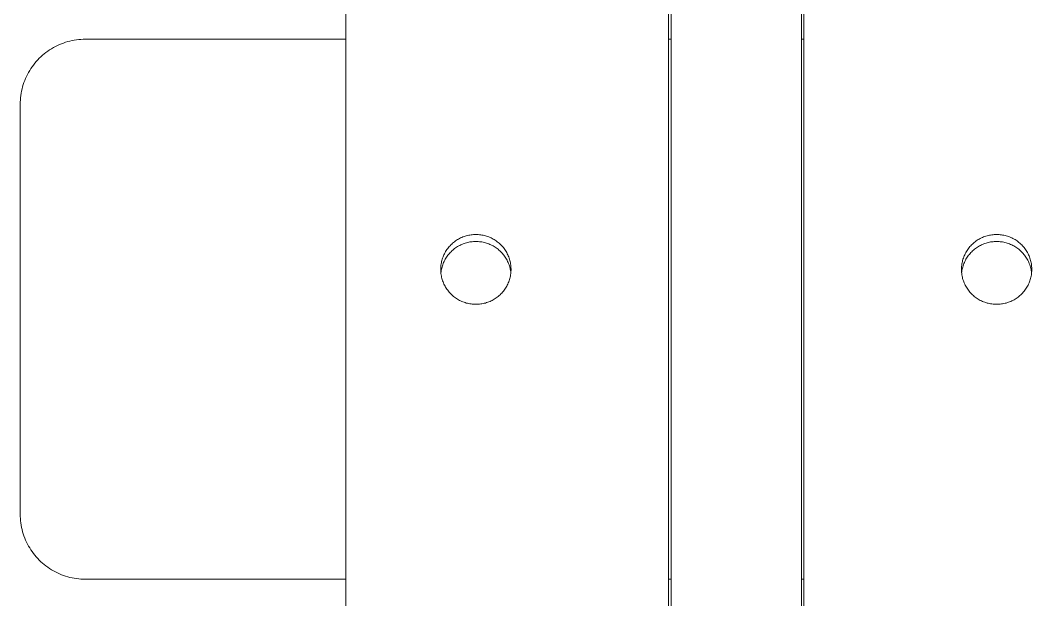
# Model space of a CAD drawing. Header units: millimetres. Extents: x -80 to 4518, y -398 to 2524.
# Drawn here: x 1098.9 to 1176.6, y 1688.4 to 1732.9 of the extents above; entities that cross this region are included whole.
import ezdxf

# ---------------------------------------------------------------- set-up
doc = ezdxf.new("R2010")
doc.units = ezdxf.units.MM
doc.layers.add('ZANO_R', color=7, linetype='Continuous', lineweight=0)

msp = doc.modelspace()

# ---------------------------------------------------------------- linework, layer by layer
at = {"layer": 'ZANO_R'}
for p, q in [((1123.858, 1779.187), (1123.858, 1421.527)), ((1148.658, 1623.829), (1148.658, 1748.186)), ((1159.058, 1748.186), (1159.058, 1623.829)), ((1148.858, 1731.451), (1148.858, 1733.855)), ((1158.858, 1731.451), (1158.858, 1733.855)), ((1102.024, 1731.138), (1102.184, 1731.198)), ((1102.184, 1731.198), (1102.345, 1731.253)), ((1102.345, 1731.253), (1102.509, 1731.302)), ((1102.509, 1731.302), (1102.674, 1731.345)), ((1102.674, 1731.345), (1102.841, 1731.382)), ((1102.841, 1731.382), (1103.008, 1731.414)), ((1103.008, 1731.414), (1103.177, 1731.441)), ((1103.177, 1731.441), (1103.347, 1731.461)), ((1103.347, 1731.461), (1103.517, 1731.475)), ((1103.517, 1731.475), (1103.687, 1731.484)), ((1103.687, 1731.484), (1103.858, 1731.487)), ((1103.858, 1731.487), (1123.858, 1731.487)), ((1148.658, 1731.487), (1148.858, 1731.487)), ((1148.858, 1713.232), (1148.858, 1731.451)), ((1158.858, 1731.487), (1159.058, 1731.487)), ((1158.858, 1713.232), (1158.858, 1731.451)), ((1100.703, 1730.366), (1100.837, 1730.471)), ((1100.837, 1730.471), (1100.975, 1730.572)), ((1100.975, 1730.572), (1101.116, 1730.668)), ((1101.116, 1730.668), (1101.26, 1730.759)), ((1101.26, 1730.759), (1101.407, 1730.845)), ((1101.407, 1730.845), (1101.558, 1730.926)), ((1101.558, 1730.926), (1101.711, 1731.002)), ((1101.711, 1731.002), (1101.866, 1731.073)), ((1101.866, 1731.073), (1102.024, 1731.138)), ((1099.874, 1729.508), (1099.979, 1729.643)), ((1099.979, 1729.643), (1100.089, 1729.773)), ((1100.089, 1729.773), (1100.204, 1729.9)), ((1100.204, 1729.9), (1100.322, 1730.023)), ((1100.322, 1730.023), (1100.445, 1730.141)), ((1100.445, 1730.141), (1100.572, 1730.256)), ((1100.572, 1730.256), (1100.703, 1730.366)), ((1099.419, 1728.787), (1099.5, 1728.938)), ((1099.5, 1728.938), (1099.586, 1729.085)), ((1099.586, 1729.085), (1099.677, 1729.229)), ((1099.677, 1729.229), (1099.773, 1729.37)), ((1099.773, 1729.37), (1099.874, 1729.508)), ((1099.092, 1728), (1099.147, 1728.161)), ((1099.147, 1728.161), (1099.207, 1728.321)), ((1099.207, 1728.321), (1099.272, 1728.479)), ((1099.272, 1728.479), (1099.343, 1728.634)), ((1099.343, 1728.634), (1099.419, 1728.787)), ((1098.905, 1727.168), (1098.931, 1727.337)), ((1098.931, 1727.337), (1098.963, 1727.504)), ((1098.963, 1727.504), (1099, 1727.671)), ((1099, 1727.671), (1099.043, 1727.836)), ((1099.043, 1727.836), (1099.092, 1728)), ((1098.858, 1726.487), (1098.861, 1726.658)), ((1098.858, 1698.736), (1098.858, 1726.487)), ((1098.861, 1726.658), (1098.87, 1726.828)), ((1098.87, 1726.828), (1098.884, 1726.998)), ((1098.884, 1726.998), (1098.905, 1727.168)), ((1133.034, 1716.362), (1133.123, 1716.388)), ((1133.123, 1716.388), (1133.213, 1716.411)), ((1133.213, 1716.411), (1133.304, 1716.431)), ((1133.304, 1716.431), (1133.395, 1716.448)), ((1133.395, 1716.448), (1133.487, 1716.462)), ((1133.487, 1716.462), (1133.58, 1716.472)), ((1133.58, 1716.472), (1133.672, 1716.479)), ((1133.672, 1716.479), (1133.765, 1716.483)), ((1133.765, 1716.483), (1133.858, 1716.484)), ((1133.858, 1716.484), (1133.951, 1716.483)), ((1133.951, 1716.483), (1134.044, 1716.479)), ((1134.044, 1716.479), (1134.136, 1716.472)), ((1134.136, 1716.472), (1134.229, 1716.462)), ((1134.229, 1716.462), (1134.321, 1716.448)), ((1134.321, 1716.448), (1134.412, 1716.431)), ((1134.412, 1716.431), (1134.503, 1716.411)), ((1134.503, 1716.411), (1134.593, 1716.388)), ((1134.593, 1716.388), (1134.682, 1716.362)), ((1173.034, 1716.362), (1173.123, 1716.388)), ((1173.123, 1716.388), (1173.213, 1716.411)), ((1173.213, 1716.411), (1173.304, 1716.431)), ((1173.304, 1716.431), (1173.395, 1716.448)), ((1173.395, 1716.448), (1173.487, 1716.462)), ((1173.487, 1716.462), (1173.58, 1716.472)), ((1173.58, 1716.472), (1173.672, 1716.479)), ((1173.672, 1716.479), (1173.765, 1716.483)), ((1173.765, 1716.483), (1173.858, 1716.484)), ((1173.858, 1716.484), (1173.951, 1716.483)), ((1173.951, 1716.483), (1174.044, 1716.479)), ((1174.044, 1716.479), (1174.136, 1716.472)), ((1174.136, 1716.472), (1174.229, 1716.462)), ((1174.229, 1716.462), (1174.321, 1716.448)), ((1174.321, 1716.448), (1174.412, 1716.431)), ((1174.412, 1716.431), (1174.503, 1716.411)), ((1174.503, 1716.411), (1174.593, 1716.388)), ((1174.593, 1716.388), (1174.682, 1716.362)), ((1131.808, 1715.556), (1131.87, 1715.625)), ((1131.87, 1715.625), (1131.934, 1715.693)), ((1131.934, 1715.693), (1132, 1715.757)), ((1132, 1715.757), (1132.069, 1715.82)), ((1132.069, 1715.82), (1132.14, 1715.88)), ((1132.14, 1715.88), (1132.213, 1715.937)), ((1132.213, 1715.937), (1132.288, 1715.992)), ((1132.288, 1715.992), (1132.365, 1716.045)), ((1132.365, 1716.045), (1132.443, 1716.094)), ((1132.443, 1716.094), (1132.523, 1716.141)), ((1132.536, 1715.611), (1132.457, 1715.565)), ((1132.523, 1716.141), (1132.605, 1716.185)), ((1132.617, 1715.655), (1132.536, 1715.611)), ((1132.605, 1716.185), (1132.688, 1716.227)), ((1132.7, 1715.695), (1132.617, 1715.655)), ((1132.688, 1716.227), (1132.773, 1716.265)), ((1132.784, 1715.733), (1132.7, 1715.695)), ((1132.773, 1716.265), (1132.859, 1716.3)), ((1132.869, 1715.768), (1132.784, 1715.733)), ((1132.859, 1716.3), (1132.946, 1716.333)), ((1132.955, 1715.8), (1132.869, 1715.768)), ((1132.946, 1716.333), (1133.034, 1716.362)), ((1133.043, 1715.829), (1132.955, 1715.8)), ((1133.131, 1715.855), (1133.043, 1715.829)), ((1133.22, 1715.878), (1133.131, 1715.855)), ((1133.31, 1715.898), (1133.22, 1715.878)), ((1133.4, 1715.915), (1133.31, 1715.898)), ((1133.491, 1715.929), (1133.4, 1715.915)), ((1133.582, 1715.939), (1133.491, 1715.929)), ((1133.674, 1715.947), (1133.582, 1715.939)), ((1133.766, 1715.951), (1133.674, 1715.947)), ((1133.858, 1715.952), (1133.766, 1715.951)), ((1133.95, 1715.951), (1133.858, 1715.952)), ((1134.042, 1715.947), (1133.95, 1715.951)), ((1134.134, 1715.939), (1134.042, 1715.947)), ((1134.225, 1715.929), (1134.134, 1715.939)), ((1134.316, 1715.915), (1134.225, 1715.929)), ((1134.406, 1715.898), (1134.316, 1715.915)), ((1134.496, 1715.878), (1134.406, 1715.898)), ((1134.585, 1715.855), (1134.496, 1715.878)), ((1134.673, 1715.829), (1134.585, 1715.855)), ((1134.761, 1715.8), (1134.673, 1715.829)), ((1134.682, 1716.362), (1134.77, 1716.333)), ((1134.847, 1715.768), (1134.761, 1715.8)), ((1134.77, 1716.333), (1134.857, 1716.3)), ((1134.932, 1715.733), (1134.847, 1715.768)), ((1134.857, 1716.3), (1134.943, 1716.265)), ((1135.016, 1715.695), (1134.932, 1715.733)), ((1134.943, 1716.265), (1135.028, 1716.227)), ((1135.098, 1715.655), (1135.016, 1715.695)), ((1135.028, 1716.227), (1135.111, 1716.185)), ((1135.18, 1715.611), (1135.098, 1715.655)), ((1135.111, 1716.185), (1135.193, 1716.141)), ((1135.259, 1715.565), (1135.18, 1715.611)), ((1135.193, 1716.141), (1135.273, 1716.094)), ((1135.273, 1716.094), (1135.351, 1716.045)), ((1135.351, 1716.045), (1135.428, 1715.992)), ((1135.428, 1715.992), (1135.503, 1715.937)), ((1135.503, 1715.937), (1135.576, 1715.88)), ((1135.576, 1715.88), (1135.647, 1715.82)), ((1135.647, 1715.82), (1135.716, 1715.757)), ((1135.716, 1715.757), (1135.782, 1715.693)), ((1135.782, 1715.693), (1135.846, 1715.625)), ((1135.846, 1715.625), (1135.908, 1715.556)), ((1171.808, 1715.556), (1171.87, 1715.625)), ((1171.87, 1715.625), (1171.934, 1715.693)), ((1171.934, 1715.693), (1172, 1715.757)), ((1172, 1715.757), (1172.069, 1715.82)), ((1172.069, 1715.82), (1172.14, 1715.88)), ((1172.14, 1715.88), (1172.213, 1715.937)), ((1172.213, 1715.937), (1172.288, 1715.992)), ((1172.288, 1715.992), (1172.365, 1716.045)), ((1172.365, 1716.045), (1172.443, 1716.094)), ((1172.443, 1716.094), (1172.523, 1716.141)), ((1172.536, 1715.611), (1172.457, 1715.565)), ((1172.523, 1716.141), (1172.605, 1716.185)), ((1172.617, 1715.655), (1172.536, 1715.611)), ((1172.605, 1716.185), (1172.688, 1716.227)), ((1172.7, 1715.695), (1172.617, 1715.655)), ((1172.688, 1716.227), (1172.773, 1716.265)), ((1172.784, 1715.733), (1172.7, 1715.695)), ((1172.773, 1716.265), (1172.859, 1716.3)), ((1172.869, 1715.768), (1172.784, 1715.733)), ((1172.859, 1716.3), (1172.946, 1716.333)), ((1172.955, 1715.8), (1172.869, 1715.768)), ((1172.946, 1716.333), (1173.034, 1716.362)), ((1173.043, 1715.829), (1172.955, 1715.8)), ((1173.131, 1715.855), (1173.043, 1715.829)), ((1173.22, 1715.878), (1173.131, 1715.855)), ((1173.31, 1715.898), (1173.22, 1715.878)), ((1173.4, 1715.915), (1173.31, 1715.898)), ((1173.491, 1715.929), (1173.4, 1715.915)), ((1173.582, 1715.939), (1173.491, 1715.929)), ((1173.674, 1715.947), (1173.582, 1715.939)), ((1173.766, 1715.951), (1173.674, 1715.947)), ((1173.858, 1715.952), (1173.766, 1715.951)), ((1173.95, 1715.951), (1173.858, 1715.952)), ((1174.042, 1715.947), (1173.95, 1715.951)), ((1174.134, 1715.939), (1174.042, 1715.947)), ((1174.225, 1715.929), (1174.134, 1715.939)), ((1174.316, 1715.915), (1174.225, 1715.929)), ((1174.406, 1715.898), (1174.316, 1715.915)), ((1174.496, 1715.878), (1174.406, 1715.898)), ((1174.585, 1715.855), (1174.496, 1715.878)), ((1174.673, 1715.829), (1174.585, 1715.855)), ((1174.761, 1715.8), (1174.673, 1715.829)), ((1174.682, 1716.362), (1174.77, 1716.333)), ((1174.847, 1715.768), (1174.761, 1715.8)), ((1174.77, 1716.333), (1174.857, 1716.3)), ((1174.932, 1715.733), (1174.847, 1715.768)), ((1174.857, 1716.3), (1174.943, 1716.265)), ((1175.016, 1715.695), (1174.932, 1715.733)), ((1174.943, 1716.265), (1175.028, 1716.227)), ((1175.098, 1715.655), (1175.016, 1715.695)), ((1175.028, 1716.227), (1175.111, 1716.185)), ((1175.18, 1715.611), (1175.098, 1715.655)), ((1175.111, 1716.185), (1175.193, 1716.141)), ((1175.259, 1715.565), (1175.18, 1715.611)), ((1175.193, 1716.141), (1175.273, 1716.094)), ((1175.273, 1716.094), (1175.351, 1716.045)), ((1175.351, 1716.045), (1175.428, 1715.992)), ((1175.428, 1715.992), (1175.503, 1715.937)), ((1175.503, 1715.937), (1175.576, 1715.88)), ((1175.576, 1715.88), (1175.647, 1715.82)), ((1175.647, 1715.82), (1175.716, 1715.757)), ((1175.716, 1715.757), (1175.782, 1715.693)), ((1175.782, 1715.693), (1175.846, 1715.625)), ((1175.846, 1715.625), (1175.908, 1715.556)), ((1131.334, 1714.762), (1131.368, 1714.849)), ((1131.368, 1714.849), (1131.406, 1714.934)), ((1131.406, 1714.934), (1131.447, 1715.017)), ((1131.447, 1715.017), (1131.49, 1715.099)), ((1131.49, 1715.099), (1131.536, 1715.18)), ((1131.536, 1715.18), (1131.585, 1715.259)), ((1131.585, 1715.259), (1131.637, 1715.336)), ((1131.637, 1715.336), (1131.691, 1715.411)), ((1131.708, 1714.893), (1131.653, 1714.819)), ((1131.691, 1715.411), (1131.748, 1715.485)), ((1131.765, 1714.965), (1131.708, 1714.893)), ((1131.748, 1715.485), (1131.808, 1715.556)), ((1131.824, 1715.036), (1131.765, 1714.965)), ((1131.886, 1715.104), (1131.824, 1715.036)), ((1131.95, 1715.17), (1131.886, 1715.104)), ((1132.017, 1715.233), (1131.95, 1715.17)), ((1132.085, 1715.295), (1132.017, 1715.233)), ((1132.156, 1715.354), (1132.085, 1715.295)), ((1132.228, 1715.411), (1132.156, 1715.354)), ((1132.303, 1715.465), (1132.228, 1715.411)), ((1132.379, 1715.516), (1132.303, 1715.465)), ((1132.457, 1715.565), (1132.379, 1715.516)), ((1135.337, 1715.516), (1135.259, 1715.565)), ((1135.413, 1715.465), (1135.337, 1715.516)), ((1135.488, 1715.411), (1135.413, 1715.465)), ((1135.56, 1715.354), (1135.488, 1715.411)), ((1135.631, 1715.295), (1135.56, 1715.354)), ((1135.699, 1715.233), (1135.631, 1715.295)), ((1135.765, 1715.17), (1135.699, 1715.233)), ((1135.83, 1715.104), (1135.765, 1715.17)), ((1135.891, 1715.036), (1135.83, 1715.104)), ((1135.951, 1714.965), (1135.891, 1715.036)), ((1135.908, 1715.556), (1135.968, 1715.485)), ((1136.008, 1714.893), (1135.951, 1714.965)), ((1135.968, 1715.485), (1136.025, 1715.411)), ((1136.062, 1714.819), (1136.008, 1714.893)), ((1136.025, 1715.411), (1136.079, 1715.336)), ((1136.079, 1715.336), (1136.131, 1715.259)), ((1136.131, 1715.259), (1136.18, 1715.18)), ((1136.18, 1715.18), (1136.226, 1715.099)), ((1136.226, 1715.099), (1136.269, 1715.017)), ((1136.269, 1715.017), (1136.31, 1714.934)), ((1136.31, 1714.934), (1136.347, 1714.849)), ((1136.347, 1714.849), (1136.382, 1714.762)), ((1171.334, 1714.762), (1171.368, 1714.849)), ((1171.368, 1714.849), (1171.406, 1714.934)), ((1171.406, 1714.934), (1171.447, 1715.017)), ((1171.447, 1715.017), (1171.49, 1715.099)), ((1171.49, 1715.099), (1171.536, 1715.18)), ((1171.536, 1715.18), (1171.585, 1715.259)), ((1171.585, 1715.259), (1171.637, 1715.336)), ((1171.637, 1715.336), (1171.691, 1715.411)), ((1171.708, 1714.893), (1171.653, 1714.819)), ((1171.691, 1715.411), (1171.748, 1715.485)), ((1171.765, 1714.965), (1171.708, 1714.893)), ((1171.748, 1715.485), (1171.808, 1715.556)), ((1171.824, 1715.036), (1171.765, 1714.965)), ((1171.886, 1715.104), (1171.824, 1715.036)), ((1171.95, 1715.17), (1171.886, 1715.104)), ((1172.017, 1715.233), (1171.95, 1715.17)), ((1172.085, 1715.295), (1172.017, 1715.233)), ((1172.156, 1715.354), (1172.085, 1715.295)), ((1172.228, 1715.411), (1172.156, 1715.354)), ((1172.303, 1715.465), (1172.228, 1715.411)), ((1172.379, 1715.516), (1172.303, 1715.465)), ((1172.457, 1715.565), (1172.379, 1715.516)), ((1175.337, 1715.516), (1175.259, 1715.565)), ((1175.413, 1715.465), (1175.337, 1715.516)), ((1175.488, 1715.411), (1175.413, 1715.465)), ((1175.56, 1715.354), (1175.488, 1715.411)), ((1175.631, 1715.295), (1175.56, 1715.354)), ((1175.699, 1715.233), (1175.631, 1715.295)), ((1175.765, 1715.17), (1175.699, 1715.233)), ((1175.83, 1715.104), (1175.765, 1715.17)), ((1175.891, 1715.036), (1175.83, 1715.104)), ((1175.951, 1714.965), (1175.891, 1715.036)), ((1175.908, 1715.556), (1175.968, 1715.485)), ((1176.008, 1714.893), (1175.951, 1714.965)), ((1175.968, 1715.485), (1176.025, 1715.411)), ((1176.062, 1714.819), (1176.008, 1714.893)), ((1176.025, 1715.411), (1176.079, 1715.336)), ((1176.079, 1715.336), (1176.131, 1715.259)), ((1176.131, 1715.259), (1176.18, 1715.18)), ((1176.18, 1715.18), (1176.226, 1715.099)), ((1176.226, 1715.099), (1176.269, 1715.017)), ((1176.269, 1715.017), (1176.31, 1714.934)), ((1176.31, 1714.934), (1176.347, 1714.849)), ((1176.347, 1714.849), (1176.382, 1714.762)), ((1131.168, 1714.04), (1131.178, 1714.133)), ((1131.178, 1714.133), (1131.191, 1714.225)), ((1131.191, 1714.225), (1131.207, 1714.316)), ((1131.207, 1714.316), (1131.226, 1714.407)), ((1131.226, 1714.407), (1131.248, 1714.497)), ((1131.248, 1714.497), (1131.274, 1714.587)), ((1131.285, 1714.082), (1131.258, 1713.993)), ((1131.274, 1714.587), (1131.302, 1714.675)), ((1131.314, 1714.169), (1131.285, 1714.082)), ((1131.302, 1714.675), (1131.334, 1714.762)), ((1131.347, 1714.255), (1131.314, 1714.169)), ((1131.382, 1714.34), (1131.347, 1714.255)), ((1131.42, 1714.423), (1131.382, 1714.34)), ((1131.462, 1714.506), (1131.42, 1714.423)), ((1131.505, 1714.586), (1131.462, 1714.506)), ((1131.552, 1714.666), (1131.505, 1714.586)), ((1131.601, 1714.743), (1131.552, 1714.666)), ((1131.653, 1714.819), (1131.601, 1714.743)), ((1136.114, 1714.743), (1136.062, 1714.819)), ((1136.164, 1714.666), (1136.114, 1714.743)), ((1136.21, 1714.586), (1136.164, 1714.666)), ((1136.254, 1714.506), (1136.21, 1714.586)), ((1136.295, 1714.423), (1136.254, 1714.506)), ((1136.334, 1714.34), (1136.295, 1714.423)), ((1136.369, 1714.255), (1136.334, 1714.34)), ((1136.402, 1714.169), (1136.369, 1714.255)), ((1136.382, 1714.762), (1136.414, 1714.675)), ((1136.431, 1714.082), (1136.402, 1714.169)), ((1136.414, 1714.675), (1136.442, 1714.587)), ((1136.458, 1713.993), (1136.431, 1714.082)), ((1136.442, 1714.587), (1136.468, 1714.497)), ((1136.468, 1714.497), (1136.49, 1714.407)), ((1136.49, 1714.407), (1136.509, 1714.316)), ((1136.509, 1714.316), (1136.525, 1714.225)), ((1136.525, 1714.225), (1136.538, 1714.133)), ((1136.538, 1714.133), (1136.548, 1714.04)), ((1171.168, 1714.04), (1171.178, 1714.133)), ((1171.178, 1714.133), (1171.191, 1714.225)), ((1171.191, 1714.225), (1171.207, 1714.316)), ((1171.207, 1714.316), (1171.226, 1714.407)), ((1171.226, 1714.407), (1171.248, 1714.497)), ((1171.248, 1714.497), (1171.274, 1714.587)), ((1171.285, 1714.082), (1171.258, 1713.993)), ((1171.274, 1714.587), (1171.302, 1714.675)), ((1171.314, 1714.169), (1171.285, 1714.082)), ((1171.302, 1714.675), (1171.334, 1714.762)), ((1171.347, 1714.255), (1171.314, 1714.169)), ((1171.382, 1714.34), (1171.347, 1714.255)), ((1171.42, 1714.423), (1171.382, 1714.34)), ((1171.462, 1714.506), (1171.42, 1714.423)), ((1171.505, 1714.586), (1171.462, 1714.506)), ((1171.552, 1714.666), (1171.505, 1714.586)), ((1171.601, 1714.743), (1171.552, 1714.666)), ((1171.653, 1714.819), (1171.601, 1714.743)), ((1176.114, 1714.743), (1176.062, 1714.819)), ((1176.164, 1714.666), (1176.114, 1714.743)), ((1176.21, 1714.586), (1176.164, 1714.666)), ((1176.254, 1714.506), (1176.21, 1714.586)), ((1176.295, 1714.423), (1176.254, 1714.506)), ((1176.334, 1714.34), (1176.295, 1714.423)), ((1176.369, 1714.255), (1176.334, 1714.34)), ((1176.402, 1714.169), (1176.369, 1714.255)), ((1176.382, 1714.762), (1176.414, 1714.675)), ((1176.431, 1714.082), (1176.402, 1714.169)), ((1176.414, 1714.675), (1176.442, 1714.587)), ((1176.458, 1713.993), (1176.431, 1714.082)), ((1176.442, 1714.587), (1176.468, 1714.497)), ((1176.468, 1714.497), (1176.49, 1714.407)), ((1176.49, 1714.407), (1176.509, 1714.316)), ((1176.509, 1714.316), (1176.525, 1714.225)), ((1176.525, 1714.225), (1176.538, 1714.133)), ((1176.538, 1714.133), (1176.548, 1714.04)), ((1131.158, 1713.855), (1131.162, 1713.948)), ((1131.158, 1713.762), (1131.158, 1713.855)), ((1131.162, 1713.669), (1131.158, 1713.762)), ((1131.162, 1713.948), (1131.168, 1714.04)), ((1131.168, 1713.576), (1131.162, 1713.669)), ((1131.178, 1713.484), (1131.168, 1713.576)), ((1131.182, 1713.634), (1131.171, 1713.542)), ((1131.191, 1713.392), (1131.178, 1713.484)), ((1131.197, 1713.724), (1131.182, 1713.634)), ((1131.207, 1713.3), (1131.191, 1713.392)), ((1131.214, 1713.815), (1131.197, 1713.724)), ((1131.226, 1713.209), (1131.207, 1713.3)), ((1131.235, 1713.904), (1131.214, 1713.815)), ((1131.258, 1713.993), (1131.235, 1713.904)), ((1136.481, 1713.904), (1136.458, 1713.993)), ((1136.502, 1713.815), (1136.481, 1713.904)), ((1136.509, 1713.3), (1136.49, 1713.209)), ((1136.519, 1713.724), (1136.502, 1713.815)), ((1136.525, 1713.392), (1136.509, 1713.3)), ((1136.533, 1713.634), (1136.519, 1713.724)), ((1136.538, 1713.484), (1136.525, 1713.392)), ((1136.545, 1713.542), (1136.533, 1713.634)), ((1136.548, 1713.576), (1136.538, 1713.484)), ((1136.548, 1714.04), (1136.554, 1713.948)), ((1136.554, 1713.669), (1136.548, 1713.576)), ((1136.554, 1713.948), (1136.558, 1713.855)), ((1136.558, 1713.762), (1136.554, 1713.669)), ((1136.558, 1713.855), (1136.558, 1713.762)), ((1171.158, 1713.855), (1171.162, 1713.948)), ((1171.158, 1713.762), (1171.158, 1713.855)), ((1171.162, 1713.669), (1171.158, 1713.762)), ((1171.162, 1713.948), (1171.168, 1714.04)), ((1171.168, 1713.576), (1171.162, 1713.669)), ((1171.178, 1713.484), (1171.168, 1713.576)), ((1171.182, 1713.634), (1171.171, 1713.542)), ((1171.191, 1713.392), (1171.178, 1713.484)), ((1171.197, 1713.724), (1171.182, 1713.634)), ((1171.207, 1713.3), (1171.191, 1713.392)), ((1171.214, 1713.815), (1171.197, 1713.724)), ((1171.226, 1713.209), (1171.207, 1713.3)), ((1171.235, 1713.904), (1171.214, 1713.815)), ((1171.258, 1713.993), (1171.235, 1713.904)), ((1176.481, 1713.904), (1176.458, 1713.993)), ((1176.502, 1713.815), (1176.481, 1713.904)), ((1176.509, 1713.3), (1176.49, 1713.209)), ((1176.519, 1713.724), (1176.502, 1713.815)), ((1176.525, 1713.392), (1176.509, 1713.3)), ((1176.533, 1713.634), (1176.519, 1713.724)), ((1176.538, 1713.484), (1176.525, 1713.392)), ((1176.545, 1713.542), (1176.533, 1713.634)), ((1176.548, 1713.576), (1176.538, 1713.484)), ((1176.548, 1714.04), (1176.554, 1713.948)), ((1176.554, 1713.669), (1176.548, 1713.576)), ((1176.554, 1713.948), (1176.558, 1713.855)), ((1176.558, 1713.762), (1176.554, 1713.669)), ((1176.558, 1713.855), (1176.558, 1713.762)), ((1131.248, 1713.119), (1131.226, 1713.209)), ((1131.274, 1713.03), (1131.248, 1713.119)), ((1131.302, 1712.941), (1131.274, 1713.03)), ((1131.334, 1712.854), (1131.302, 1712.941)), ((1131.368, 1712.768), (1131.334, 1712.854)), ((1131.406, 1712.683), (1131.368, 1712.768)), ((1131.447, 1712.599), (1131.406, 1712.683)), ((1131.49, 1712.517), (1131.447, 1712.599)), ((1131.536, 1712.437), (1131.49, 1712.517)), ((1136.226, 1712.517), (1136.18, 1712.437)), ((1136.269, 1712.599), (1136.226, 1712.517)), ((1136.31, 1712.683), (1136.269, 1712.599)), ((1136.347, 1712.768), (1136.31, 1712.683)), ((1136.382, 1712.854), (1136.347, 1712.768)), ((1136.414, 1712.941), (1136.382, 1712.854)), ((1136.442, 1713.03), (1136.414, 1712.941)), ((1136.468, 1713.119), (1136.442, 1713.03)), ((1136.49, 1713.209), (1136.468, 1713.119)), ((1148.858, 1710.12), (1148.858, 1713.232)), ((1158.858, 1710.12), (1158.858, 1713.232)), ((1171.248, 1713.119), (1171.226, 1713.209)), ((1171.274, 1713.03), (1171.248, 1713.119)), ((1171.302, 1712.941), (1171.274, 1713.03)), ((1171.334, 1712.854), (1171.302, 1712.941)), ((1171.368, 1712.768), (1171.334, 1712.854)), ((1171.406, 1712.683), (1171.368, 1712.768)), ((1171.447, 1712.599), (1171.406, 1712.683)), ((1171.49, 1712.517), (1171.447, 1712.599)), ((1171.536, 1712.437), (1171.49, 1712.517)), ((1176.226, 1712.517), (1176.18, 1712.437)), ((1176.269, 1712.599), (1176.226, 1712.517)), ((1176.31, 1712.683), (1176.269, 1712.599)), ((1176.347, 1712.768), (1176.31, 1712.683)), ((1176.382, 1712.854), (1176.347, 1712.768)), ((1176.414, 1712.941), (1176.382, 1712.854)), ((1176.442, 1713.03), (1176.414, 1712.941)), ((1176.468, 1713.119), (1176.442, 1713.03)), ((1176.49, 1713.209), (1176.468, 1713.119)), ((1131.585, 1712.358), (1131.536, 1712.437)), ((1131.637, 1712.28), (1131.585, 1712.358)), ((1131.691, 1712.205), (1131.637, 1712.28)), ((1131.748, 1712.132), (1131.691, 1712.205)), ((1131.808, 1712.06), (1131.748, 1712.132)), ((1131.87, 1711.991), (1131.808, 1712.06)), ((1131.934, 1711.924), (1131.87, 1711.991)), ((1132, 1711.859), (1131.934, 1711.924)), ((1132.069, 1711.797), (1132, 1711.859)), ((1132.14, 1711.737), (1132.069, 1711.797)), ((1132.213, 1711.679), (1132.14, 1711.737)), ((1135.576, 1711.737), (1135.503, 1711.679)), ((1135.647, 1711.797), (1135.576, 1711.737)), ((1135.716, 1711.859), (1135.647, 1711.797)), ((1135.782, 1711.924), (1135.716, 1711.859)), ((1135.846, 1711.991), (1135.782, 1711.924)), ((1135.908, 1712.06), (1135.846, 1711.991)), ((1135.968, 1712.132), (1135.908, 1712.06)), ((1136.025, 1712.205), (1135.968, 1712.132)), ((1136.079, 1712.28), (1136.025, 1712.205)), ((1136.131, 1712.358), (1136.079, 1712.28)), ((1136.18, 1712.437), (1136.131, 1712.358)), ((1171.585, 1712.358), (1171.536, 1712.437)), ((1171.637, 1712.28), (1171.585, 1712.358)), ((1171.691, 1712.205), (1171.637, 1712.28)), ((1171.748, 1712.132), (1171.691, 1712.205)), ((1171.808, 1712.06), (1171.748, 1712.132)), ((1171.87, 1711.991), (1171.808, 1712.06)), ((1171.934, 1711.924), (1171.87, 1711.991)), ((1172, 1711.859), (1171.934, 1711.924)), ((1172.069, 1711.797), (1172, 1711.859)), ((1172.14, 1711.737), (1172.069, 1711.797)), ((1172.213, 1711.679), (1172.14, 1711.737)), ((1175.576, 1711.737), (1175.503, 1711.679)), ((1175.647, 1711.797), (1175.576, 1711.737)), ((1175.716, 1711.859), (1175.647, 1711.797)), ((1175.782, 1711.924), (1175.716, 1711.859)), ((1175.846, 1711.991), (1175.782, 1711.924)), ((1175.908, 1712.06), (1175.846, 1711.991)), ((1175.968, 1712.132), (1175.908, 1712.06)), ((1176.025, 1712.205), (1175.968, 1712.132)), ((1176.079, 1712.28), (1176.025, 1712.205)), ((1176.131, 1712.358), (1176.079, 1712.28)), ((1176.18, 1712.437), (1176.131, 1712.358)), ((1132.288, 1711.624), (1132.213, 1711.679)), ((1132.365, 1711.572), (1132.288, 1711.624)), ((1132.443, 1711.522), (1132.365, 1711.572)), ((1132.523, 1711.475), (1132.443, 1711.522)), ((1132.605, 1711.431), (1132.523, 1711.475)), ((1132.688, 1711.39), (1132.605, 1711.431)), ((1132.773, 1711.351), (1132.688, 1711.39)), ((1132.859, 1711.316), (1132.773, 1711.351)), ((1132.946, 1711.284), (1132.859, 1711.316)), ((1133.034, 1711.254), (1132.946, 1711.284)), ((1133.123, 1711.228), (1133.034, 1711.254)), ((1133.213, 1711.205), (1133.123, 1711.228)), ((1133.304, 1711.185), (1133.213, 1711.205)), ((1133.395, 1711.168), (1133.304, 1711.185)), ((1133.487, 1711.155), (1133.395, 1711.168)), ((1133.58, 1711.144), (1133.487, 1711.155)), ((1133.672, 1711.137), (1133.58, 1711.144)), ((1133.765, 1711.133), (1133.672, 1711.137)), ((1133.858, 1711.132), (1133.765, 1711.133)), ((1133.951, 1711.133), (1133.858, 1711.132)), ((1134.044, 1711.137), (1133.951, 1711.133)), ((1134.136, 1711.144), (1134.044, 1711.137)), ((1134.229, 1711.155), (1134.136, 1711.144)), ((1134.321, 1711.168), (1134.229, 1711.155)), ((1134.412, 1711.185), (1134.321, 1711.168)), ((1134.503, 1711.205), (1134.412, 1711.185)), ((1134.593, 1711.228), (1134.503, 1711.205)), ((1134.682, 1711.254), (1134.593, 1711.228)), ((1134.77, 1711.284), (1134.682, 1711.254)), ((1134.857, 1711.316), (1134.77, 1711.284)), ((1134.943, 1711.351), (1134.857, 1711.316)), ((1135.028, 1711.39), (1134.943, 1711.351)), ((1135.111, 1711.431), (1135.028, 1711.39)), ((1135.193, 1711.475), (1135.111, 1711.431)), ((1135.273, 1711.522), (1135.193, 1711.475)), ((1135.351, 1711.572), (1135.273, 1711.522)), ((1135.428, 1711.624), (1135.351, 1711.572)), ((1135.503, 1711.679), (1135.428, 1711.624)), ((1172.288, 1711.624), (1172.213, 1711.679)), ((1172.365, 1711.572), (1172.288, 1711.624)), ((1172.443, 1711.522), (1172.365, 1711.572)), ((1172.523, 1711.475), (1172.443, 1711.522)), ((1172.605, 1711.431), (1172.523, 1711.475)), ((1172.688, 1711.39), (1172.605, 1711.431)), ((1172.773, 1711.351), (1172.688, 1711.39)), ((1172.859, 1711.316), (1172.773, 1711.351)), ((1172.946, 1711.284), (1172.859, 1711.316)), ((1173.034, 1711.254), (1172.946, 1711.284)), ((1173.123, 1711.228), (1173.034, 1711.254)), ((1173.213, 1711.205), (1173.123, 1711.228)), ((1173.304, 1711.185), (1173.213, 1711.205)), ((1173.395, 1711.168), (1173.304, 1711.185)), ((1173.487, 1711.155), (1173.395, 1711.168)), ((1173.58, 1711.144), (1173.487, 1711.155)), ((1173.672, 1711.137), (1173.58, 1711.144)), ((1173.765, 1711.133), (1173.672, 1711.137)), ((1173.858, 1711.132), (1173.765, 1711.133)), ((1173.951, 1711.133), (1173.858, 1711.132)), ((1174.044, 1711.137), (1173.951, 1711.133)), ((1174.136, 1711.144), (1174.044, 1711.137)), ((1174.229, 1711.155), (1174.136, 1711.144)), ((1174.321, 1711.168), (1174.229, 1711.155)), ((1174.412, 1711.185), (1174.321, 1711.168)), ((1174.503, 1711.205), (1174.412, 1711.185)), ((1174.593, 1711.228), (1174.503, 1711.205)), ((1174.682, 1711.254), (1174.593, 1711.228)), ((1174.77, 1711.284), (1174.682, 1711.254)), ((1174.857, 1711.316), (1174.77, 1711.284)), ((1174.943, 1711.351), (1174.857, 1711.316)), ((1175.028, 1711.39), (1174.943, 1711.351)), ((1175.111, 1711.431), (1175.028, 1711.39)), ((1175.193, 1711.475), (1175.111, 1711.431)), ((1175.273, 1711.522), (1175.193, 1711.475)), ((1175.351, 1711.572), (1175.273, 1711.522)), ((1175.428, 1711.624), (1175.351, 1711.572)), ((1175.503, 1711.679), (1175.428, 1711.624)), ((1148.858, 1455.86), (1148.858, 1710.12)), ((1158.858, 1455.86), (1158.858, 1710.12)), ((1098.858, 1695.012), (1098.858, 1698.736)), ((1098.861, 1694.842), (1098.858, 1695.012)), ((1098.87, 1694.671), (1098.861, 1694.842)), ((1098.884, 1694.501), (1098.87, 1694.671)), ((1098.905, 1694.331), (1098.884, 1694.501)), ((1098.931, 1694.163), (1098.905, 1694.331)), ((1098.963, 1693.995), (1098.931, 1694.163)), ((1099, 1693.828), (1098.963, 1693.995)), ((1099.043, 1693.663), (1099, 1693.828)), ((1099.092, 1693.5), (1099.043, 1693.663)), ((1099.147, 1693.338), (1099.092, 1693.5)), ((1099.207, 1693.178), (1099.147, 1693.338)), ((1099.272, 1693.02), (1099.207, 1693.178)), ((1099.343, 1692.865), (1099.272, 1693.02)), ((1099.419, 1692.712), (1099.343, 1692.865)), ((1099.5, 1692.562), (1099.419, 1692.712)), ((1099.586, 1692.414), (1099.5, 1692.562)), ((1099.677, 1692.27), (1099.586, 1692.414)), ((1099.773, 1692.129), (1099.677, 1692.27)), ((1099.874, 1691.991), (1099.773, 1692.129)), ((1099.979, 1691.857), (1099.874, 1691.991)), ((1100.089, 1691.726), (1099.979, 1691.857)), ((1100.204, 1691.599), (1100.089, 1691.726)), ((1100.322, 1691.477), (1100.204, 1691.599)), ((1100.445, 1691.358), (1100.322, 1691.477)), ((1100.572, 1691.244), (1100.445, 1691.358)), ((1100.703, 1691.134), (1100.572, 1691.244)), ((1100.837, 1691.028), (1100.703, 1691.134)), ((1100.975, 1690.927), (1100.837, 1691.028)), ((1101.116, 1690.831), (1100.975, 1690.927)), ((1101.26, 1690.74), (1101.116, 1690.831)), ((1101.407, 1690.654), (1101.26, 1690.74)), ((1101.558, 1690.573), (1101.407, 1690.654)), ((1101.711, 1690.497), (1101.558, 1690.573)), ((1101.866, 1690.426), (1101.711, 1690.497)), ((1102.024, 1690.361), (1101.866, 1690.426)), ((1102.184, 1690.301), (1102.024, 1690.361)), ((1102.345, 1690.247), (1102.184, 1690.301)), ((1102.509, 1690.198), (1102.345, 1690.247)), ((1102.674, 1690.154), (1102.509, 1690.198)), ((1102.841, 1690.117), (1102.674, 1690.154)), ((1103.008, 1690.085), (1102.841, 1690.117)), ((1103.177, 1690.059), (1103.008, 1690.085)), ((1103.347, 1690.038), (1103.177, 1690.059)), ((1103.517, 1690.024), (1103.347, 1690.038)), ((1103.687, 1690.015), (1103.517, 1690.024)), ((1103.858, 1690.012), (1103.687, 1690.015)), ((1123.858, 1690.012), (1103.858, 1690.012)), ((1148.858, 1690.012), (1148.658, 1690.012)), ((1159.058, 1690.012), (1158.858, 1690.012))]:
    msp.add_line(p, q, dxfattribs=at)

doc.saveas('drawing.dxf')
